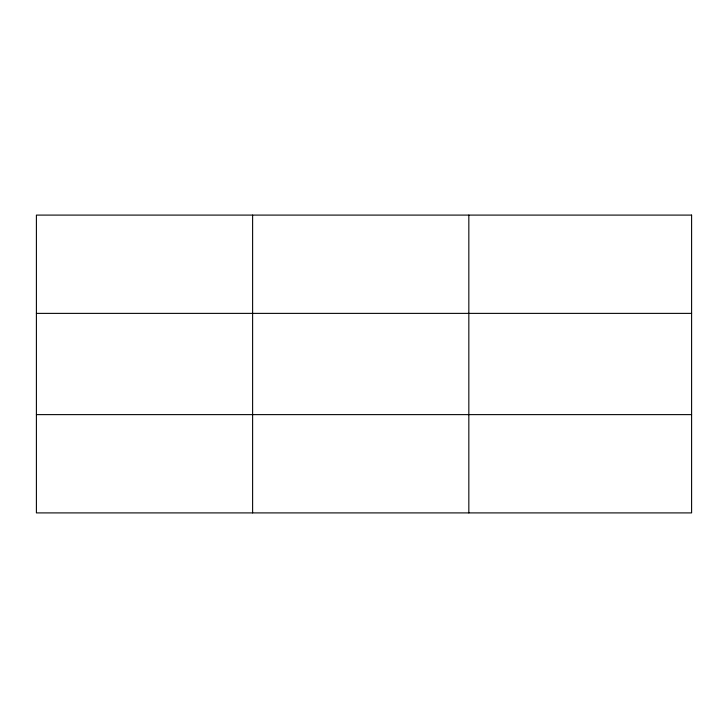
<?xml version="1.0" encoding="UTF-8"?>
<svg xmlns="http://www.w3.org/2000/svg" width="728" height="728" viewBox="0 0 728 728"><rect width="100%" height="100%" fill="white"/><g stroke="black" fill="none" stroke-linecap="round" stroke-linejoin="round"><path stroke-width="1.09" d="M252.616 215.097L252.616 512.903M468.832 215.097L468.832 512.903M36.4 313.377L691.6 313.377M36.4 414.623L691.6 414.623M691.6 215.097L691.6 512.903L36.4 512.903L36.4 215.097L691.6 215.097"/></g></svg>
